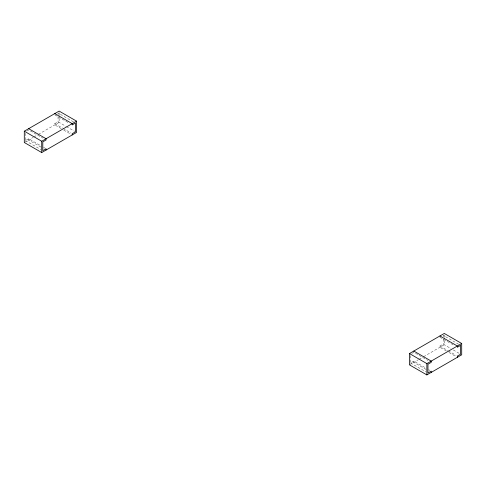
<?xml version="1.0" encoding="UTF-8"?>
<svg xmlns="http://www.w3.org/2000/svg" width="486" height="486" viewBox="0 0 486 486"><rect width="100%" height="100%" fill="white"/><g stroke="black" fill="none" stroke-linecap="round" stroke-linejoin="round"><path stroke-width="0.36" stroke-dasharray="2.43 1.82" d="M26.694 131.062L28.656 129.932L42.847 138.127M25.387 133.286L25.387 140.612L28.656 138.729L40.909 145.806M61.23 128.626L54.778 124.902L54.778 123.644L58.041 121.761L65.78 126.232M24.3 142.501L33.224 137.35M33.88 136.973L37.799 134.707M38.449 134.33L59.134 122.393L59.134 115.601M411.849 353.431L413.805 352.295L427.996 360.49M410.542 355.649L410.542 362.981L413.805 361.098L426.064 368.169M446.379 350.995L439.933 347.271L439.933 346.014L443.196 344.131L450.935 348.596M409.455 364.865L418.379 359.713M419.029 359.336L422.948 357.076M423.604 356.7L444.283 344.756L444.283 337.97M73.526 121.901L58.041 112.965L58.041 115.899M458.675 344.27L443.196 335.328L443.196 338.262M54.778 114.848L68.969 123.043M439.933 337.217L454.118 345.406M66.43 126.603L74.613 131.329M453.317 349.969L459.762 353.693M54.778 123.644L62.518 128.116M63.162 128.486L70.901 132.957M439.933 346.014L447.673 350.485M448.317 350.856L456.056 355.321M63.806 130.12L70.901 134.215M448.961 352.484L456.056 356.578M43.491 147.294L45.423 148.412M428.64 369.664L429.934 370.405M40.909 147.064L28.656 139.986L28.656 138.729M426.064 369.427L413.805 362.356L413.805 361.098M25.387 140.612L40.867 149.554M410.542 362.981L426.022 371.918M444.283 334.951L444.283 337.217M443.196 338.997L443.196 344.131M59.134 112.588L59.134 114.848M58.041 116.628L58.041 121.761"/><path stroke-width="0.73" d="M24.3 131.19L59.134 111.081L76.545 121.136L76.545 132.447L41.717 152.555L24.3 142.501L24.3 131.19L41.717 141.244L76.545 121.136M409.455 353.553L444.283 333.445L461.7 343.499L461.7 354.81L426.866 374.919L409.455 364.865L409.455 353.553L426.866 363.607L461.7 343.499M54.778 113.59L72.195 123.644L72.195 124.902L75.458 123.019L75.458 131.815L72.195 133.705L72.195 134.956M439.933 335.96L457.344 346.014L457.344 347.271L460.613 345.388L460.613 354.185L457.344 356.068L457.344 357.325M28.656 128.675L46.067 138.729L46.067 139.986L42.804 141.869L42.804 150.672L46.067 148.783L46.067 150.04M413.805 351.044L431.222 361.098L431.222 362.356L427.959 364.239L427.959 373.035L431.222 371.152L431.222 372.41M426.866 363.607L426.866 374.919M41.717 141.244L41.717 152.555"/></g></svg>
